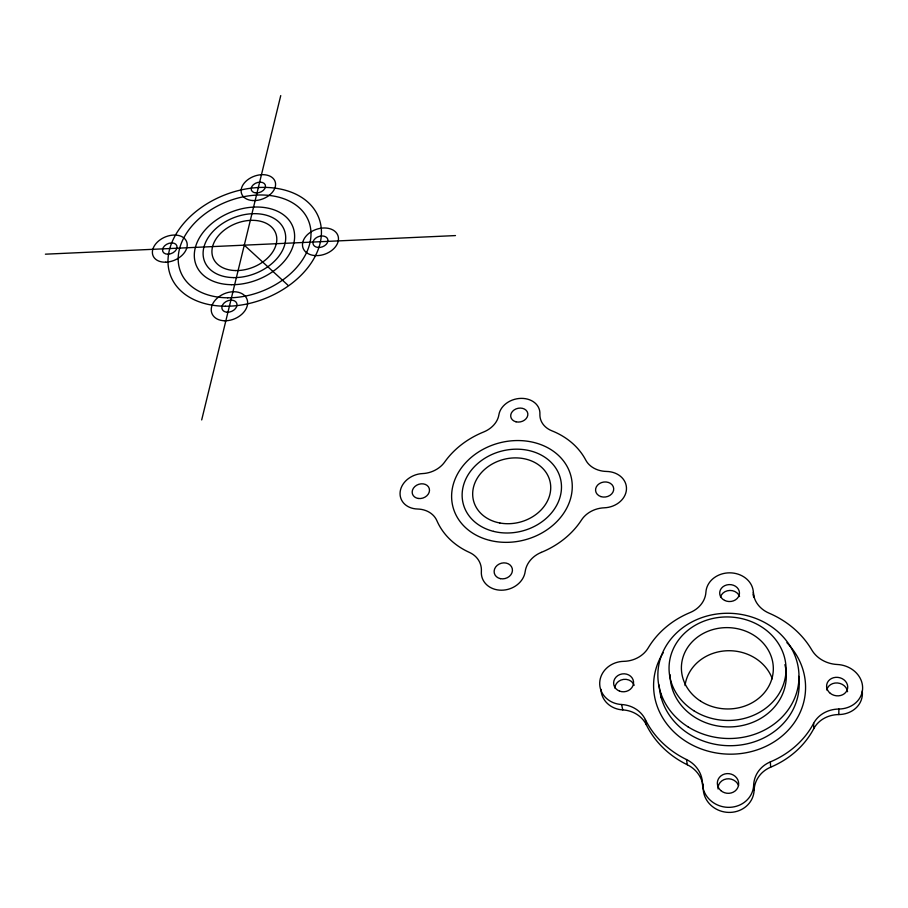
<?xml version="1.0" encoding="UTF-8"?>
<svg xmlns="http://www.w3.org/2000/svg" width="908" height="908" viewBox="0 0 908 908"><rect width="100%" height="100%" fill="white"/><g stroke="black" fill="none" stroke-linecap="round" stroke-linejoin="round"><path stroke-width="1.36" d="M600.994 689.354A23.858 21.497 -6.8 0 0 622.763 709.908A28.33 26.048 -6.6 0 1 646.348 724.834A91.958 82.038 3.5 0 0 687.333 764.774A29.283 27.365 3.2 0 1 703.223 788.655A25.503 23.551 9.9 0 0 728.477 812.399A25.503 23.551 9.9 0 0 754.105 790.278A30.35 27.626 15.1 0 1 770.665 767.181A91.958 82.038 3.5 0 0 813.704 728.772A30.248 26.707 14.4 0 1 838.799 714.551L838.879 709.035A25.492 22.167 10.6 0 0 862.611 687.197A25.492 22.167 10.6 0 0 837.312 664.497A29.147 24.947 8.2 0 1 811.797 649.98A92.48 82.344 3.2 0 0 769.133 613.195A28.08 23.892 3 0 1 753.356 592.391A23.744 20.373 -0.2 0 0 729.805 572.835A23.744 20.373 -0.2 0 0 705.925 592.152A27.319 23.551 -3.8 0 1 690.08 612.571A92.48 82.344 3.2 0 0 648.233 647.881A27.49 24.232 -7.4 0 1 623.773 661.342A23.994 21.576 -7 0 0 599.723 682.51A23.994 21.576 -7 0 0 621.594 704.517A28.489 26.139 -6.8 0 1 645.304 719.488A92.48 82.344 3.2 0 0 686.505 759.542A29.465 27.478 2.7 0 1 702.474 783.513A25.651 23.653 9.4 0 0 727.875 807.337A25.651 23.653 9.4 0 0 753.663 785.114A30.52 27.751 14.6 0 1 770.336 761.903A92.48 82.344 3.2 0 0 813.636 723.324A30.418 26.82 14 0 1 838.879 709.035M201.689 419.927L280.742 95.601M45.4 254.183L455.476 235.581M244.286 245.16L287.836 285.112M621.594 704.517L622.763 709.908M645.304 719.488L646.348 724.834M686.505 759.542L687.333 764.774M702.474 783.513L703.223 788.655M753.663 785.114L754.105 790.278M753.356 592.391L753.685 597.089M770.336 761.903L770.665 767.181M813.636 723.324L813.704 728.772M784.909 664.645A58.123 51.54 2.6 0 1 734.538 726.684A58.123 51.54 2.6 0 1 670.093 674.689M862.248 690.999A25.345 22.076 11 0 1 838.799 714.551M753.22 594.649A23.608 20.305 0 0 1 753.64 596.783M718.012 788.95A10.624 9.818 9.9 0 1 726.411 778.939A10.624 9.818 9.9 0 1 738.545 785.465M826.757 690.001A10.556 9.194 10.9 0 1 837.516 682.975A10.556 9.194 10.9 0 1 847.55 691.692M720.521 597.021A9.84 8.456 0 0 1 729.828 590.45A9.84 8.456 0 0 1 739.555 596.556M614.841 688.037A9.943 8.955 -6.8 0 1 623.421 679.4A9.943 8.955 -6.8 0 1 634.181 685.268M786.907 642.682A76.022 67.68 3.2 0 1 785.749 732.711A76.022 67.68 3.2 0 1 685.2 740.917A76.022 67.68 3.2 0 1 663.18 652.773M798.654 676.346A70.052 62.3 3 0 1 734.924 745.559A70.052 62.3 3 0 1 659.197 685.041M685.029 685.563A44.935 40.077 3.4 0 1 725.14 650.866A44.935 40.077 3.4 0 1 772.299 678.787M661.001 697.662A69.462 61.96 3.5 0 1 660.638 693.269M687.958 726.797A70.586 62.607 2.6 0 0 798.734 682.01A70.586 62.607 2.6 0 0 698.581 618.859A70.586 62.607 2.6 0 0 687.958 726.797M720.793 790.562A10.692 9.852 9.4 0 0 738.42 785.851A10.692 9.852 9.4 0 0 724.8 773.968A10.692 9.852 9.4 0 0 720.793 790.562M830.309 693.349A10.624 9.239 10.6 0 0 847.561 688.707A10.624 9.239 10.6 0 0 833.601 677.697A10.624 9.239 10.6 0 0 830.309 693.349M724.595 600.404A9.897 8.49 -0.2 0 0 739.464 593.083A9.897 8.49 -0.2 0 0 724.652 585.705A9.897 8.49 -0.2 0 0 724.595 600.404M619.506 691.101A9.999 8.989 -7 0 0 633.523 681.647A9.999 8.989 -7 0 0 617.758 675.631A9.999 8.989 -7 0 0 619.506 691.101M693.78 710.703A58.521 51.767 2.2 0 0 785.806 673.929A58.521 51.767 2.2 0 0 703.03 621.492A58.521 51.767 2.2 0 0 693.78 710.703M700.681 701.192A45.979 40.667 2.2 0 0 773.117 672.567A45.979 40.667 2.2 0 0 708.285 631.128A45.979 40.667 2.2 0 0 700.681 701.192M541.27 552.393A80.721 66.363 -14.8 0 0 581.483 520.012A25.98 21.837 -9.5 0 1 604.308 507.799A21.894 18.069 -9.5 0 0 626.452 489.423A21.894 18.069 -9.5 0 0 606.567 471.445A25.14 20.385 -9.4 0 1 585.774 460.118A80.721 66.363 -14.8 0 0 551.905 430.823A24.493 19.477 -11.7 0 1 539.908 414.014A20.839 16.537 -13.8 0 0 521.033 398.374A20.839 16.537 -13.8 0 0 498.878 414.831A24.107 19.057 -15.9 0 1 483.601 432.004A80.721 66.363 -14.8 0 0 444.716 461.979A24.357 19.454 -18.7 0 1 422.549 473.579A21.224 17.241 -19.6 0 0 400.201 491.478A21.224 17.241 -19.6 0 0 417.521 509.013A25.186 20.782 -20.8 0 1 436.896 520.715A80.721 66.363 -14.8 0 0 469.425 552.416A25.799 21.837 -19.4 0 1 481.365 571.507A22.246 18.943 -16.4 0 0 501.352 590.211A22.246 18.943 -16.4 0 0 525.176 571.609A26.184 22.405 -13.1 0 1 541.27 552.393M500.365 578.646A9.273 7.888 -16.4 0 0 512.271 568.601A9.273 7.888 -16.4 0 0 497.221 565.344A9.273 7.888 -16.4 0 0 500.365 578.646M600.858 496.585A9.125 7.525 -9.5 0 0 613.683 488.322A9.125 7.525 -9.5 0 0 599.382 483.624A9.125 7.525 -9.5 0 0 600.858 496.585M516.016 421.8A8.683 6.889 -13.8 0 0 527.786 413.401A8.683 6.889 -13.8 0 0 514.03 410.019A8.683 6.889 -13.8 0 0 516.016 421.8M418.406 498.481A8.842 7.185 -19.6 0 0 429.257 488.504A8.842 7.185 -19.6 0 0 414.843 486.552A8.842 7.185 -19.6 0 0 418.406 498.481M499.82 522.985A39.453 32.416 -14.8 0 0 549.839 480.707A39.453 32.416 -14.8 0 0 485.462 468.698A39.453 32.416 -14.8 0 0 499.82 522.985M493.532 531.373A50.212 41.269 -14.8 0 0 560.951 480.956A50.212 41.269 -14.8 0 0 480.945 460.924A50.212 41.269 -14.8 0 0 493.532 531.373M489.968 540.43A60.972 50.122 -14.8 0 0 571.575 478.947A60.972 50.122 -14.8 0 0 474.26 454.965A60.972 50.122 -14.8 0 0 489.968 540.43M314.826 255.557A18.523 13.121 -19.5 0 0 338.105 236.125A18.523 13.121 -19.5 0 0 308.504 233.708A18.523 13.121 -19.5 0 0 314.826 255.557M224.355 320.762A18.92 13.552 -23.1 0 0 247.124 299.561A18.92 13.552 -23.1 0 0 216.853 298.471A18.92 13.552 -23.1 0 0 224.355 320.762M165.733 262.185A18.205 12.496 -23.6 0 0 186.503 241.369A18.205 12.496 -23.6 0 0 157.163 242.311A18.205 12.496 -23.6 0 0 165.733 262.185M252.549 200.532A17.831 12.122 -20.5 0 0 275.306 182.167A17.831 12.122 -20.5 0 0 247.214 180.159A17.831 12.122 -20.5 0 0 252.549 200.532M227.647 297.801A68.849 48.067 -21.7 0 0 308.675 221.2A68.849 48.067 -21.7 0 0 197.479 220.19A68.849 48.067 -21.7 0 0 227.647 297.801M231.347 284.692A52.006 36.309 -21.7 0 0 292.955 227.045A52.006 36.309 -21.7 0 0 209.101 225.854A52.006 36.309 -21.7 0 0 231.347 284.692M233.469 277.61A42.835 29.896 -21.7 0 0 284.374 230.246A42.835 29.896 -21.7 0 0 215.389 229.066A42.835 29.896 -21.7 0 0 233.469 277.61M235.649 270.561A33.653 23.494 -21.7 0 0 275.794 233.435A33.653 23.494 -21.7 0 0 221.643 232.357A33.653 23.494 -21.7 0 0 235.649 270.561M168.059 254.206A7.593 5.21 -23.6 0 0 176.754 245.546A7.593 5.21 -23.6 0 0 164.541 245.898A7.593 5.21 -23.6 0 0 168.059 254.206M256.374 192.95A7.423 5.051 -20.5 0 0 265.295 184.96A7.423 5.051 -20.5 0 0 253.332 184.744A7.423 5.051 -20.5 0 0 256.374 192.95M318.072 247.453A7.718 5.471 -19.5 0 0 327.811 239.383A7.718 5.471 -19.5 0 0 315.485 238.327A7.718 5.471 -19.5 0 0 318.072 247.453M227.272 312.227A7.888 5.652 -23.1 0 0 236.795 303.408A7.888 5.652 -23.1 0 0 224.197 302.92A7.888 5.652 -23.1 0 0 227.272 312.227M225.422 306.234A79.563 55.57 -21.7 0 0 318.674 217.477A79.563 55.57 -21.7 0 0 190.022 216.74A79.563 55.57 -21.7 0 0 225.422 306.234"/></g></svg>
